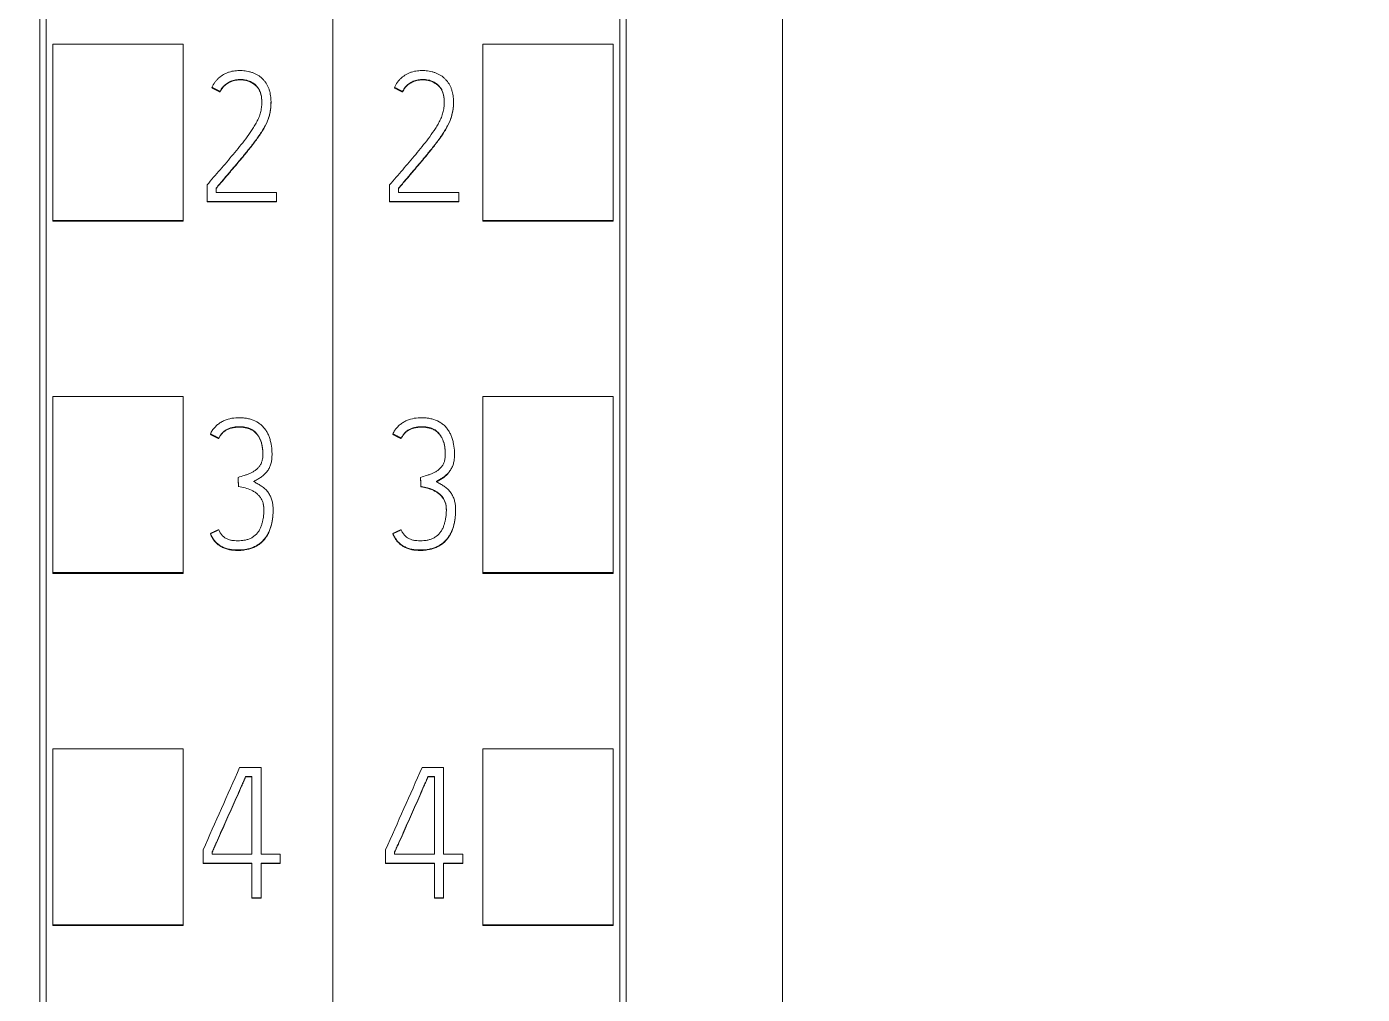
# Model space of a CAD drawing. Header units: millimetres. Extents: x 1359 to 3577, y 1333 to 3557.
# Drawn here: x 2831.47 to 2851.97, y 3234.78 to 3249.62 of the extents above; entities that cross this region are included whole.
import ezdxf

# ---------------------------------------------------------------- set-up
doc = ezdxf.new("R2010")
doc.units = ezdxf.units.MM
doc.set_wipeout_variables(frame=1)
doc.layers.add('000-PI-Oprema', color=30, linetype='Continuous', lineweight=5)
doc.layers.add('002-PI-Kabelska kanalica', color=150, linetype='Continuous')

# ---------------------------------------------------------------- blocks, each defined once
blk = doc.blocks.new('S7-1500 DQ HF - 6ES7522-1BL01-0AB0')
blk.add_wipeout([(0, 147), (34.8, 147), (34.8, 0), (0, 0)])
at = {"layer": '000-PI-Oprema', "color": 0, "linetype": 'ByBlock', "lineweight": 0}
for p, q in [((0, 134.681), (0, 21.262)), ((34.8, 134.681), (34.8, 21.262)), ((4.4, 132.4), (4.4, 23.585)), ((30.4, 23.585), (30.4, 132.4)), ((2.3, 63.564), (2.3, 66.266)), ((4.3, 66.266), (2.3, 66.266)), ((4.3, 63.564), (4.3, 66.266)), ((30.5, 63.564), (30.5, 66.266)), ((30.5, 66.266), (32.5, 66.266)), ((32.5, 63.564), (32.5, 66.266)), ((0.942, 65.604), (0.942, 65.598)), ((32.942, 65.604), (32.942, 65.598)), ((1.067, 65.54), (1.067, 65.534)), ((33.067, 65.54), (33.067, 65.534)), ((1.849, 65.372), (1.849, 65.378)), ((33.849, 65.372), (33.849, 65.378)), ((0.867, 64.108), (0.867, 63.853)), ((1.006, 63.992), (1.006, 64.058)), ((1.933, 63.992), (1.006, 63.992)), ((1.933, 63.853), (1.933, 63.992)), ((32.867, 64.108), (32.867, 63.853)), ((33.006, 63.992), (33.006, 64.058)), ((33.933, 63.992), (33.006, 63.992)), ((33.933, 63.853), (33.933, 63.992)), ((0.867, 63.853), (1.933, 63.853)), ((0.867, 63.853), (0.867, 63.847)), ((1.933, 63.847), (0.867, 63.847)), ((1.933, 63.853), (1.933, 63.847)), ((32.867, 63.853), (32.867, 63.847)), ((32.867, 63.853), (33.933, 63.853)), ((33.933, 63.847), (32.867, 63.847)), ((33.933, 63.853), (33.933, 63.847)), ((2.3, 63.55), (2.3, 63.564)), ((4.3, 63.564), (2.3, 63.564)), ((4.3, 63.55), (2.3, 63.55)), ((4.3, 63.55), (4.3, 63.564)), ((30.5, 63.564), (32.5, 63.564)), ((30.5, 63.55), (30.5, 63.564)), ((30.5, 63.55), (32.5, 63.55)), ((32.5, 63.55), (32.5, 63.564)), ((2.3, 58.163), (2.3, 60.864)), ((4.3, 60.864), (2.3, 60.864)), ((4.3, 58.163), (4.3, 60.864)), ((30.5, 58.163), (30.5, 60.864)), ((30.5, 60.864), (32.5, 60.864)), ((32.5, 58.163), (32.5, 60.864)), ((0.919, 60.288), (0.919, 60.282)), ((32.919, 60.288), (32.919, 60.282)), ((1.046, 60.225), (1.046, 60.219)), ((33.046, 60.225), (33.046, 60.219)), ((1.865, 59.97), (1.865, 59.976)), ((33.865, 59.97), (33.865, 59.976)), ((1.343, 59.623), (1.343, 59.617)), ((1.351, 59.485), (1.351, 59.479)), ((33.343, 59.623), (33.343, 59.617)), ((33.351, 59.485), (33.351, 59.479)), ((1.881, 59.117), (1.881, 59.123)), ((33.881, 59.117), (33.881, 59.123)), ((0.919, 58.761), (0.919, 58.755)), ((32.919, 58.761), (32.919, 58.755)), ((2.3, 58.15), (2.3, 58.163)), ((4.3, 58.163), (2.3, 58.163)), ((4.3, 58.15), (2.3, 58.15)), ((4.3, 58.15), (4.3, 58.163)), ((30.5, 58.15), (30.5, 58.163)), ((30.5, 58.163), (32.5, 58.163)), ((30.5, 58.15), (32.5, 58.15)), ((32.5, 58.15), (32.5, 58.163)), ((2.3, 52.761), (2.3, 55.462)), ((4.3, 55.462), (2.3, 55.462)), ((4.3, 52.761), (4.3, 55.462)), ((30.5, 52.761), (30.5, 55.462)), ((30.5, 55.462), (32.5, 55.462)), ((32.5, 52.761), (32.5, 55.462)), ((1.368, 55.175), (1.698, 55.175)), ((1.698, 55.175), (1.698, 53.844)), ((33.368, 55.175), (33.698, 55.175)), ((33.698, 55.175), (33.698, 53.844)), ((1.46, 55.036), (1.46, 55.03)), ((1.557, 55.036), (1.46, 55.036)), ((1.46, 55.03), (1.557, 55.03)), ((1.557, 53.844), (1.557, 55.036)), ((33.46, 55.036), (33.46, 55.03)), ((33.557, 55.036), (33.46, 55.036)), ((33.46, 55.03), (33.557, 55.03)), ((33.557, 53.844), (33.557, 55.036)), ((0.808, 53.705), (0.808, 53.911)), ((32.808, 53.705), (32.808, 53.911)), ((0.808, 53.705), (0.808, 53.699)), ((1.557, 53.705), (0.808, 53.705)), ((0.808, 53.699), (1.557, 53.699)), ((0.946, 53.88), (0.946, 53.844)), ((0.946, 53.844), (1.557, 53.844)), ((1.557, 53.176), (1.557, 53.705)), ((1.698, 53.844), (1.992, 53.844)), ((1.698, 53.705), (1.698, 53.176)), ((1.992, 53.705), (1.698, 53.705)), ((1.698, 53.699), (1.992, 53.699)), ((1.992, 53.844), (1.992, 53.705)), ((1.992, 53.705), (1.992, 53.699)), ((32.808, 53.705), (32.808, 53.699)), ((33.557, 53.705), (32.808, 53.705)), ((32.808, 53.699), (33.557, 53.699)), ((32.946, 53.88), (32.946, 53.844)), ((32.946, 53.844), (33.557, 53.844)), ((33.557, 53.176), (33.557, 53.705)), ((33.698, 53.844), (33.992, 53.844)), ((33.698, 53.705), (33.698, 53.176)), ((33.992, 53.705), (33.698, 53.705)), ((33.698, 53.699), (33.992, 53.699)), ((33.992, 53.844), (33.992, 53.705)), ((33.992, 53.705), (33.992, 53.699)), ((1.557, 53.176), (1.557, 53.17)), ((1.698, 53.176), (1.557, 53.176)), ((1.557, 53.17), (1.698, 53.17)), ((1.698, 53.176), (1.698, 53.17)), ((33.698, 53.176), (33.557, 53.176)), ((33.557, 53.176), (33.557, 53.17)), ((33.557, 53.17), (33.698, 53.17)), ((33.698, 53.176), (33.698, 53.17)), ((2.3, 52.75), (2.3, 52.761)), ((4.3, 52.761), (2.3, 52.761)), ((4.3, 52.75), (2.3, 52.75)), ((4.3, 52.75), (4.3, 52.761)), ((30.5, 52.75), (30.5, 52.761)), ((30.5, 52.761), (32.5, 52.761)), ((30.5, 52.75), (32.5, 52.75)), ((32.5, 52.75), (32.5, 52.761))]:
    blk.add_line(p, q, dxfattribs=at)
at = {"layer": '000-PI-Oprema', "color": 18, "linetype": 'ByBlock', "lineweight": 0, "true_color": 0x000000}
blk.add_ellipse((11.065, 14.809), major_axis=(443.484, 1002.434), ratio=0.022999, start_param=1.540694, end_param=1.541956, dxfattribs=at)
at = {"layer": '000-PI-Oprema', "color": 0, "linetype": 'ByBlock', "lineweight": 0}
blk.add_ellipse((43.198, 14.283), major_axis=(446.41, 1009.074), ratio=0.023151, start_param=1.540505, end_param=1.541759, dxfattribs=at)
for points, knots in [([(4.5, 132.586), (4.5, 129.542), (4.5, 119.972), (4.5, 105.802), (4.5, 91.235), (4.5, 77.025), (4.5, 62.731), (4.5, 47.245), (4.5, 34.605), (4.5, 26.64), (4.5, 23.299)], [0, 0, 0, 0, 0.083934, 0.263736, 0.389889, 0.484142, 0.653794, 0.78188, 0.908517, 1, 1, 1, 1]), ([(30.3, 23.299), (30.3, 26.64), (30.3, 34.605), (30.3, 47.245), (30.3, 62.731), (30.3, 77.025), (30.3, 91.235), (30.3, 105.802), (30.3, 119.972), (30.3, 129.542), (30.3, 132.586)], [0, 0, 0, 0, 0.091483, 0.21812, 0.346206, 0.515858, 0.610111, 0.736264, 0.916066, 1, 1, 1, 1]), ([(6.9, 129.52), (6.9, 127.497), (6.9, 118.948), (6.9, 105.802), (6.9, 91.235), (6.9, 77.025), (6.9, 62.731), (6.9, 47.245), (6.9, 34.486), (6.9, 25.605), (6.9, 21.348), (6.9, 20.55)], [0, 0, 0, 0, 0.055935, 0.236292, 0.362833, 0.457376, 0.627551, 0.756032, 0.883059, 0.978086, 1, 1, 1, 1]), ([(1.006, 64.058), (1.045, 64.104), (1.084, 64.15), (1.162, 64.242), (1.201, 64.288), (1.279, 64.38), (1.318, 64.425), (1.396, 64.518), (1.434, 64.564), (1.51, 64.658), (1.548, 64.705), (1.603, 64.777), (1.621, 64.801), (1.656, 64.85), (1.673, 64.875), (1.706, 64.925), (1.722, 64.951), (1.753, 65.003), (1.767, 65.029), (1.786, 65.07), (1.792, 65.084), (1.803, 65.112), (1.808, 65.126), (1.822, 65.17), (1.829, 65.199), (1.841, 65.258), (1.845, 65.288), (1.848, 65.333), (1.849, 65.348), (1.85, 65.378), (1.849, 65.393), (1.847, 65.439), (1.844, 65.469), (1.836, 65.513), (1.833, 65.528), (1.825, 65.557), (1.821, 65.572), (1.81, 65.6), (1.804, 65.614), (1.791, 65.641), (1.784, 65.654), (1.771, 65.673), (1.767, 65.679), (1.758, 65.692), (1.753, 65.698), (1.739, 65.715), (1.729, 65.726), (1.707, 65.748), (1.696, 65.758), (1.678, 65.772), (1.672, 65.776), (1.659, 65.785), (1.653, 65.789), (1.62, 65.808), (1.592, 65.82), (1.549, 65.835), (1.535, 65.84), (1.505, 65.848), (1.49, 65.851), (1.46, 65.856), (1.445, 65.858), (1.415, 65.86), (1.4, 65.861), (1.37, 65.862), (1.355, 65.862), (1.325, 65.861), (1.31, 65.859), (1.264, 65.854), (1.235, 65.848), (1.192, 65.834), (1.177, 65.829), (1.157, 65.82), (1.15, 65.817), (1.136, 65.81), (1.129, 65.806), (1.097, 65.787), (1.072, 65.769), (1.038, 65.739), (1.027, 65.728), (1.007, 65.706), (0.997, 65.694), (0.97, 65.658), (0.955, 65.632), (0.942, 65.604)], [0, 0, 0, 0, 0.0625, 0.0625, 0.125, 0.125, 0.1875, 0.1875, 0.25, 0.25, 0.3125, 0.3125, 0.34375, 0.34375, 0.375, 0.375, 0.40625, 0.40625, 0.4375, 0.4375, 0.453125, 0.453125, 0.46875, 0.46875, 0.5, 0.5, 0.53125, 0.53125, 0.546875, 0.546875, 0.5625, 0.5625, 0.59375, 0.59375, 0.609375, 0.609375, 0.625, 0.625, 0.640625, 0.640625, 0.65625, 0.65625, 0.664062, 0.664062, 0.671875, 0.671875, 0.6875, 0.6875, 0.703125, 0.703125, 0.710937, 0.710937, 0.71875, 0.71875, 0.75, 0.75, 0.765625, 0.765625, 0.78125, 0.78125, 0.796875, 0.796875, 0.8125, 0.8125, 0.828125, 0.828125, 0.84375, 0.84375, 0.875, 0.875, 0.890625, 0.890625, 0.898438, 0.898438, 0.90625, 0.90625, 0.9375, 0.9375, 0.953125, 0.953125, 0.96875, 0.96875, 1, 1, 1, 1]), ([(33.006, 64.058), (33.045, 64.104), (33.084, 64.15), (33.162, 64.242), (33.201, 64.288), (33.279, 64.38), (33.318, 64.425), (33.396, 64.518), (33.434, 64.564), (33.51, 64.658), (33.548, 64.705), (33.603, 64.777), (33.621, 64.801), (33.656, 64.85), (33.673, 64.875), (33.706, 64.925), (33.722, 64.951), (33.753, 65.003), (33.767, 65.029), (33.786, 65.07), (33.792, 65.084), (33.803, 65.112), (33.808, 65.126), (33.822, 65.17), (33.829, 65.199), (33.841, 65.258), (33.845, 65.288), (33.848, 65.333), (33.849, 65.348), (33.85, 65.378), (33.849, 65.393), (33.847, 65.439), (33.844, 65.469), (33.836, 65.513), (33.833, 65.528), (33.825, 65.557), (33.821, 65.572), (33.81, 65.6), (33.804, 65.614), (33.791, 65.641), (33.784, 65.654), (33.771, 65.673), (33.767, 65.679), (33.758, 65.692), (33.753, 65.698), (33.739, 65.715), (33.729, 65.726), (33.707, 65.748), (33.696, 65.758), (33.678, 65.772), (33.672, 65.776), (33.659, 65.785), (33.653, 65.789), (33.62, 65.808), (33.592, 65.82), (33.549, 65.835), (33.535, 65.84), (33.505, 65.848), (33.49, 65.851), (33.46, 65.856), (33.445, 65.858), (33.415, 65.86), (33.4, 65.861), (33.37, 65.862), (33.355, 65.862), (33.325, 65.861), (33.31, 65.859), (33.264, 65.854), (33.235, 65.848), (33.192, 65.834), (33.177, 65.829), (33.157, 65.82), (33.15, 65.817), (33.136, 65.81), (33.129, 65.806), (33.097, 65.787), (33.072, 65.769), (33.038, 65.739), (33.027, 65.728), (33.007, 65.706), (32.997, 65.694), (32.97, 65.658), (32.955, 65.632), (32.942, 65.604)], [0, 0, 0, 0, 0.0625, 0.0625, 0.125, 0.125, 0.1875, 0.1875, 0.25, 0.25, 0.3125, 0.3125, 0.34375, 0.34375, 0.375, 0.375, 0.40625, 0.40625, 0.4375, 0.4375, 0.453125, 0.453125, 0.46875, 0.46875, 0.5, 0.5, 0.53125, 0.53125, 0.546875, 0.546875, 0.5625, 0.5625, 0.59375, 0.59375, 0.609375, 0.609375, 0.625, 0.625, 0.640625, 0.640625, 0.65625, 0.65625, 0.664062, 0.664062, 0.671875, 0.671875, 0.6875, 0.6875, 0.703125, 0.703125, 0.710937, 0.710937, 0.71875, 0.71875, 0.75, 0.75, 0.765625, 0.765625, 0.78125, 0.78125, 0.796875, 0.796875, 0.8125, 0.8125, 0.828125, 0.828125, 0.84375, 0.84375, 0.875, 0.875, 0.890625, 0.890625, 0.898437, 0.898437, 0.90625, 0.90625, 0.9375, 0.9375, 0.953125, 0.953125, 0.96875, 0.96875, 1, 1, 1, 1]), ([(1.067, 65.54), (1.079, 65.564), (1.092, 65.586), (1.116, 65.616), (1.125, 65.626), (1.144, 65.644), (1.154, 65.652), (1.185, 65.675), (1.208, 65.687), (1.256, 65.707), (1.281, 65.714), (1.319, 65.722), (1.332, 65.723), (1.358, 65.726), (1.371, 65.726), (1.41, 65.726), (1.435, 65.723), (1.473, 65.714), (1.486, 65.711), (1.511, 65.702), (1.523, 65.698), (1.558, 65.681), (1.58, 65.668), (1.61, 65.643), (1.62, 65.634), (1.638, 65.615), (1.646, 65.605), (1.657, 65.589), (1.66, 65.584), (1.667, 65.573), (1.676, 65.555), (1.683, 65.537), (1.691, 65.512), (1.695, 65.5), (1.7, 65.474), (1.702, 65.462), (1.705, 65.436), (1.706, 65.423), (1.708, 65.397), (1.708, 65.384), (1.708, 65.358), (1.708, 65.345), (1.706, 65.319), (1.704, 65.307), (1.699, 65.268), (1.694, 65.243), (1.684, 65.205), (1.681, 65.193), (1.673, 65.168), (1.668, 65.156), (1.653, 65.12), (1.642, 65.097), (1.619, 65.051), (1.606, 65.029), (1.579, 64.986), (1.565, 64.964), (1.523, 64.9), (1.493, 64.858), (1.4, 64.735), (1.335, 64.655), (1.236, 64.537), (1.203, 64.498), (1.136, 64.419), (1.103, 64.38), (1.036, 64.302), (1.002, 64.264), (0.935, 64.186), (0.901, 64.147), (0.867, 64.108)], [0, 0, 0, 0, 0.03125, 0.03125, 0.046875, 0.046875, 0.0625, 0.0625, 0.09375, 0.09375, 0.125, 0.125, 0.140625, 0.140625, 0.15625, 0.15625, 0.1875, 0.1875, 0.203125, 0.203125, 0.21875, 0.21875, 0.25, 0.25, 0.265625, 0.265625, 0.28125, 0.28125, 0.289062, 0.289062, 0.296875, 0.3125, 0.3125, 0.328125, 0.328125, 0.34375, 0.34375, 0.359375, 0.359375, 0.375, 0.375, 0.390625, 0.390625, 0.40625, 0.40625, 0.4375, 0.4375, 0.453125, 0.453125, 0.46875, 0.46875, 0.5, 0.5, 0.53125, 0.53125, 0.5625, 0.5625, 0.625, 0.625, 0.75, 0.75, 0.8125, 0.8125, 0.875, 0.875, 0.9375, 0.9375, 1, 1, 1, 1]), ([(1.708, 65.369), (1.708, 65.38), (1.708, 65.39), (1.707, 65.413), (1.706, 65.426), (1.703, 65.452), (1.701, 65.465), (1.696, 65.49), (1.692, 65.503), (1.684, 65.528), (1.68, 65.54), (1.672, 65.558), (1.669, 65.563), (1.662, 65.575), (1.659, 65.58), (1.64, 65.608), (1.623, 65.626), (1.597, 65.647), (1.592, 65.651), (1.582, 65.659), (1.565, 65.67), (1.537, 65.685), (1.513, 65.695), (1.488, 65.704), (1.476, 65.708), (1.438, 65.716), (1.412, 65.719), (1.359, 65.72), (1.321, 65.717), (1.283, 65.708), (1.257, 65.701), (1.245, 65.696), (1.221, 65.687), (1.209, 65.681), (1.186, 65.669), (1.175, 65.662), (1.143, 65.639), (1.125, 65.621), (1.101, 65.59), (1.093, 65.58), (1.079, 65.557), (1.073, 65.546), (1.067, 65.534)], [0, 0, 0, 0, 0.034384, 0.034384, 0.076368, 0.076368, 0.118351, 0.118351, 0.160334, 0.160334, 0.202317, 0.202317, 0.223309, 0.223309, 0.244301, 0.244301, 0.328267, 0.328267, 0.349259, 0.349259, 0.370251, 0.412234, 0.454217, 0.454217, 0.496201, 0.496201, 0.580167, 0.580167, 0.664134, 0.706117, 0.706117, 0.7481, 0.7481, 0.790084, 0.790084, 0.832067, 0.832067, 0.916033, 0.916033, 0.958017, 0.958017, 1, 1, 1, 1]), ([(33.067, 65.54), (33.079, 65.564), (33.092, 65.586), (33.116, 65.616), (33.125, 65.626), (33.144, 65.644), (33.154, 65.652), (33.185, 65.675), (33.208, 65.687), (33.256, 65.707), (33.281, 65.714), (33.319, 65.722), (33.332, 65.723), (33.358, 65.726), (33.371, 65.726), (33.41, 65.726), (33.435, 65.723), (33.473, 65.714), (33.486, 65.711), (33.511, 65.702), (33.523, 65.698), (33.558, 65.681), (33.58, 65.668), (33.61, 65.643), (33.62, 65.634), (33.638, 65.615), (33.646, 65.605), (33.657, 65.589), (33.66, 65.584), (33.667, 65.573), (33.676, 65.555), (33.683, 65.537), (33.691, 65.512), (33.695, 65.5), (33.7, 65.474), (33.702, 65.462), (33.705, 65.436), (33.706, 65.423), (33.708, 65.397), (33.708, 65.384), (33.708, 65.358), (33.708, 65.345), (33.706, 65.319), (33.704, 65.307), (33.699, 65.268), (33.694, 65.243), (33.684, 65.205), (33.681, 65.193), (33.673, 65.168), (33.668, 65.156), (33.653, 65.12), (33.642, 65.097), (33.619, 65.051), (33.606, 65.029), (33.579, 64.986), (33.565, 64.964), (33.523, 64.9), (33.493, 64.858), (33.4, 64.735), (33.335, 64.655), (33.236, 64.537), (33.203, 64.498), (33.136, 64.419), (33.103, 64.38), (33.036, 64.302), (33.002, 64.264), (32.935, 64.186), (32.901, 64.147), (32.867, 64.108)], [0, 0, 0, 0, 0.03125, 0.03125, 0.046875, 0.046875, 0.0625, 0.0625, 0.09375, 0.09375, 0.125, 0.125, 0.140625, 0.140625, 0.15625, 0.15625, 0.1875, 0.1875, 0.203125, 0.203125, 0.21875, 0.21875, 0.25, 0.25, 0.265625, 0.265625, 0.28125, 0.28125, 0.289063, 0.289063, 0.296875, 0.3125, 0.3125, 0.328125, 0.328125, 0.34375, 0.34375, 0.359375, 0.359375, 0.375, 0.375, 0.390625, 0.390625, 0.40625, 0.40625, 0.4375, 0.4375, 0.453125, 0.453125, 0.46875, 0.46875, 0.5, 0.5, 0.53125, 0.53125, 0.5625, 0.5625, 0.625, 0.625, 0.75, 0.75, 0.8125, 0.8125, 0.875, 0.875, 0.9375, 0.9375, 1, 1, 1, 1]), ([(33.708, 65.369), (33.708, 65.38), (33.708, 65.39), (33.707, 65.413), (33.706, 65.426), (33.703, 65.452), (33.701, 65.465), (33.696, 65.49), (33.692, 65.503), (33.684, 65.528), (33.68, 65.54), (33.672, 65.558), (33.669, 65.563), (33.662, 65.575), (33.659, 65.58), (33.64, 65.608), (33.623, 65.626), (33.597, 65.647), (33.592, 65.651), (33.582, 65.659), (33.565, 65.67), (33.537, 65.685), (33.513, 65.695), (33.488, 65.704), (33.476, 65.708), (33.438, 65.716), (33.412, 65.719), (33.359, 65.72), (33.321, 65.717), (33.283, 65.708), (33.257, 65.701), (33.245, 65.696), (33.221, 65.687), (33.209, 65.681), (33.186, 65.669), (33.175, 65.662), (33.143, 65.639), (33.125, 65.621), (33.101, 65.59), (33.093, 65.58), (33.079, 65.557), (33.073, 65.546), (33.067, 65.534)], [0, 0, 0, 0, 0.034384, 0.034384, 0.076368, 0.076368, 0.118351, 0.118351, 0.160334, 0.160334, 0.202317, 0.202317, 0.223309, 0.223309, 0.244301, 0.244301, 0.328267, 0.328267, 0.349259, 0.349259, 0.370251, 0.412234, 0.454217, 0.454217, 0.496201, 0.496201, 0.580167, 0.580167, 0.664134, 0.706117, 0.706117, 0.7481, 0.7481, 0.790084, 0.790084, 0.832067, 0.832067, 0.916033, 0.916033, 0.958017, 0.958017, 1, 1, 1, 1]), ([(1.849, 65.372), (1.849, 65.366), (1.849, 65.361), (1.849, 65.34), (1.848, 65.325), (1.845, 65.28), (1.84, 65.25), (1.829, 65.191), (1.822, 65.162), (1.807, 65.118), (1.802, 65.104), (1.791, 65.076), (1.785, 65.062), (1.766, 65.021), (1.752, 64.994), (1.721, 64.943), (1.705, 64.917), (1.672, 64.867), (1.655, 64.843), (1.62, 64.794), (1.602, 64.77), (1.548, 64.698), (1.51, 64.651), (1.434, 64.557), (1.396, 64.511), (1.318, 64.419), (1.279, 64.373), (1.201, 64.281), (1.162, 64.236), (1.084, 64.144), (1.045, 64.098), (1.006, 64.052)], [0, 0, 0, 0, 0.010377, 0.010377, 0.038652, 0.038652, 0.095202, 0.095202, 0.151752, 0.151752, 0.180027, 0.180027, 0.208302, 0.208302, 0.264851, 0.264851, 0.321401, 0.321401, 0.377951, 0.377951, 0.434501, 0.434501, 0.547601, 0.547601, 0.660701, 0.660701, 0.7738, 0.7738, 0.8869, 0.8869, 1, 1, 1, 1]), ([(33.849, 65.372), (33.849, 65.366), (33.849, 65.361), (33.849, 65.34), (33.848, 65.325), (33.845, 65.28), (33.84, 65.25), (33.829, 65.191), (33.822, 65.162), (33.807, 65.118), (33.802, 65.104), (33.791, 65.076), (33.785, 65.062), (33.766, 65.021), (33.752, 64.994), (33.721, 64.943), (33.705, 64.917), (33.672, 64.867), (33.655, 64.843), (33.62, 64.794), (33.602, 64.77), (33.548, 64.698), (33.51, 64.651), (33.434, 64.557), (33.396, 64.511), (33.318, 64.419), (33.279, 64.373), (33.201, 64.281), (33.162, 64.236), (33.084, 64.144), (33.045, 64.098), (33.006, 64.052)], [0, 0, 0, 0, 0.010377, 0.010377, 0.038652, 0.038652, 0.095202, 0.095202, 0.151752, 0.151752, 0.180027, 0.180027, 0.208302, 0.208302, 0.264851, 0.264851, 0.321401, 0.321401, 0.377951, 0.377951, 0.434501, 0.434501, 0.547601, 0.547601, 0.660701, 0.660701, 0.7738, 0.7738, 0.8869, 0.8869, 1, 1, 1, 1]), ([(1.582, 59.56), (1.6, 59.569), (1.617, 59.578), (1.652, 59.598), (1.669, 59.608), (1.694, 59.625), (1.702, 59.63), (1.718, 59.642), (1.726, 59.649), (1.741, 59.662), (1.748, 59.669), (1.762, 59.683), (1.769, 59.691), (1.789, 59.714), (1.801, 59.73), (1.816, 59.756), (1.821, 59.765), (1.83, 59.783), (1.834, 59.793), (1.845, 59.821), (1.851, 59.84), (1.859, 59.88), (1.861, 59.9), (1.864, 59.94), (1.865, 59.96), (1.865, 60.001), (1.864, 60.021), (1.86, 60.081), (1.854, 60.121), (1.841, 60.18), (1.836, 60.2), (1.824, 60.238), (1.81, 60.276), (1.791, 60.311), (1.77, 60.346), (1.758, 60.363), (1.732, 60.394), (1.712, 60.416), (1.689, 60.435), (1.673, 60.448), (1.665, 60.454), (1.622, 60.482), (1.586, 60.499), (1.537, 60.515), (1.528, 60.517), (1.508, 60.522), (1.478, 60.529), (1.429, 60.536), (1.388, 60.538), (1.348, 60.538), (1.328, 60.537), (1.267, 60.533), (1.228, 60.527), (1.18, 60.513), (1.17, 60.51), (1.151, 60.503), (1.141, 60.499), (1.113, 60.487), (1.078, 60.468), (1.045, 60.445), (1.021, 60.425), (1.013, 60.418), (0.999, 60.404), (0.992, 60.397), (0.971, 60.375), (0.959, 60.359), (0.942, 60.334), (0.937, 60.325), (0.927, 60.307), (0.923, 60.298), (0.919, 60.288)], [0, 0, 0, 0, 0.03125, 0.03125, 0.0625, 0.0625, 0.078125, 0.078125, 0.09375, 0.09375, 0.109375, 0.109375, 0.125, 0.125, 0.15625, 0.15625, 0.171875, 0.171875, 0.1875, 0.1875, 0.21875, 0.21875, 0.25, 0.25, 0.28125, 0.28125, 0.3125, 0.3125, 0.375, 0.375, 0.40625, 0.40625, 0.4375, 0.46875, 0.46875, 0.5, 0.5, 0.53125, 0.546875, 0.546875, 0.5625, 0.5625, 0.625, 0.625, 0.640625, 0.640625, 0.65625, 0.6875, 0.71875, 0.71875, 0.75, 0.75, 0.8125, 0.8125, 0.828125, 0.828125, 0.84375, 0.84375, 0.875, 0.90625, 0.90625, 0.921875, 0.921875, 0.9375, 0.9375, 0.96875, 0.96875, 0.984375, 0.984375, 1, 1, 1, 1]), ([(33.582, 59.56), (33.6, 59.569), (33.617, 59.578), (33.652, 59.598), (33.669, 59.608), (33.694, 59.625), (33.702, 59.63), (33.718, 59.642), (33.726, 59.649), (33.741, 59.662), (33.748, 59.669), (33.762, 59.683), (33.769, 59.691), (33.789, 59.714), (33.801, 59.73), (33.816, 59.756), (33.821, 59.765), (33.83, 59.783), (33.834, 59.793), (33.845, 59.821), (33.851, 59.84), (33.859, 59.88), (33.861, 59.9), (33.864, 59.94), (33.865, 59.96), (33.865, 60.001), (33.864, 60.021), (33.86, 60.081), (33.854, 60.121), (33.841, 60.18), (33.836, 60.2), (33.824, 60.238), (33.81, 60.276), (33.791, 60.311), (33.77, 60.346), (33.758, 60.363), (33.732, 60.394), (33.712, 60.416), (33.689, 60.435), (33.673, 60.448), (33.665, 60.454), (33.622, 60.482), (33.586, 60.499), (33.537, 60.515), (33.528, 60.517), (33.508, 60.522), (33.478, 60.529), (33.429, 60.536), (33.388, 60.538), (33.348, 60.538), (33.328, 60.537), (33.267, 60.533), (33.228, 60.527), (33.18, 60.513), (33.17, 60.51), (33.151, 60.503), (33.141, 60.499), (33.113, 60.487), (33.078, 60.468), (33.045, 60.445), (33.021, 60.425), (33.013, 60.418), (32.999, 60.404), (32.992, 60.397), (32.971, 60.375), (32.959, 60.359), (32.942, 60.334), (32.937, 60.325), (32.927, 60.307), (32.923, 60.298), (32.919, 60.288)], [0, 0, 0, 0, 0.03125, 0.03125, 0.0625, 0.0625, 0.078125, 0.078125, 0.09375, 0.09375, 0.109375, 0.109375, 0.125, 0.125, 0.15625, 0.15625, 0.171875, 0.171875, 0.1875, 0.1875, 0.21875, 0.21875, 0.25, 0.25, 0.28125, 0.28125, 0.3125, 0.3125, 0.375, 0.375, 0.40625, 0.40625, 0.4375, 0.46875, 0.46875, 0.5, 0.5, 0.53125, 0.546875, 0.546875, 0.5625, 0.5625, 0.625, 0.625, 0.640625, 0.640625, 0.65625, 0.6875, 0.71875, 0.71875, 0.75, 0.75, 0.8125, 0.8125, 0.828125, 0.828125, 0.84375, 0.84375, 0.875, 0.90625, 0.90625, 0.921875, 0.921875, 0.9375, 0.9375, 0.96875, 0.96875, 0.984375, 0.984375, 1, 1, 1, 1]), ([(1.046, 60.225), (1.054, 60.24), (1.062, 60.254), (1.08, 60.281), (1.091, 60.294), (1.108, 60.312), (1.114, 60.317), (1.127, 60.328), (1.133, 60.333), (1.146, 60.343), (1.153, 60.348), (1.167, 60.356), (1.175, 60.36), (1.197, 60.371), (1.213, 60.377), (1.245, 60.386), (1.261, 60.39), (1.293, 60.395), (1.31, 60.397), (1.343, 60.399), (1.359, 60.4), (1.409, 60.399), (1.442, 60.395), (1.482, 60.385), (1.49, 60.383), (1.506, 60.378), (1.514, 60.375), (1.537, 60.366), (1.552, 60.359), (1.573, 60.345), (1.58, 60.34), (1.593, 60.33), (1.599, 60.325), (1.617, 60.308), (1.628, 60.296), (1.644, 60.276), (1.649, 60.269), (1.658, 60.255), (1.671, 60.234), (1.682, 60.212), (1.694, 60.181), (1.7, 60.166), (1.709, 60.134), (1.712, 60.118), (1.72, 60.069), (1.723, 60.036), (1.724, 59.986), (1.723, 59.97), (1.722, 59.937), (1.721, 59.92), (1.717, 59.896), (1.715, 59.887), (1.711, 59.871), (1.708, 59.863), (1.7, 59.84), (1.692, 59.826), (1.679, 59.804), (1.674, 59.798), (1.664, 59.784), (1.659, 59.778), (1.648, 59.766), (1.642, 59.76), (1.63, 59.748), (1.624, 59.743), (1.604, 59.727), (1.59, 59.718), (1.562, 59.701), (1.548, 59.693), (1.517, 59.679), (1.502, 59.673), (1.47, 59.662), (1.455, 59.657), (1.407, 59.642), (1.375, 59.633), (1.343, 59.623)], [0, 0, 0, 0, 0.03125, 0.03125, 0.0625, 0.0625, 0.078125, 0.078125, 0.09375, 0.09375, 0.109375, 0.109375, 0.125, 0.125, 0.15625, 0.15625, 0.1875, 0.1875, 0.21875, 0.21875, 0.25, 0.25, 0.3125, 0.3125, 0.328125, 0.328125, 0.34375, 0.34375, 0.375, 0.375, 0.390625, 0.390625, 0.40625, 0.40625, 0.4375, 0.4375, 0.453125, 0.453125, 0.46875, 0.5, 0.5, 0.53125, 0.53125, 0.5625, 0.5625, 0.625, 0.625, 0.65625, 0.65625, 0.6875, 0.6875, 0.703125, 0.703125, 0.71875, 0.71875, 0.75, 0.75, 0.765625, 0.765625, 0.78125, 0.78125, 0.796875, 0.796875, 0.8125, 0.8125, 0.84375, 0.84375, 0.875, 0.875, 0.90625, 0.90625, 0.9375, 0.9375, 1, 1, 1, 1]), ([(1.723, 59.981), (1.723, 59.985), (1.723, 59.989), (1.723, 60.026), (1.721, 60.059), (1.713, 60.108), (1.709, 60.124), (1.703, 60.148), (1.7, 60.156), (1.695, 60.172), (1.692, 60.18), (1.683, 60.203), (1.676, 60.218), (1.66, 60.247), (1.65, 60.261), (1.63, 60.287), (1.619, 60.3), (1.601, 60.317), (1.595, 60.322), (1.582, 60.332), (1.575, 60.337), (1.554, 60.351), (1.54, 60.359), (1.509, 60.371), (1.493, 60.376), (1.461, 60.384), (1.444, 60.387), (1.411, 60.391), (1.395, 60.393), (1.362, 60.393), (1.345, 60.393), (1.312, 60.391), (1.295, 60.389), (1.263, 60.384), (1.246, 60.381), (1.222, 60.373), (1.215, 60.371), (1.199, 60.365), (1.191, 60.362), (1.176, 60.355), (1.169, 60.351), (1.155, 60.342), (1.148, 60.338), (1.127, 60.323), (1.115, 60.312), (1.091, 60.288), (1.081, 60.275), (1.062, 60.248), (1.054, 60.233), (1.046, 60.219)], [0, 0, 0, 0, 0.012687, 0.012687, 0.111418, 0.111418, 0.160784, 0.160784, 0.185467, 0.185467, 0.21015, 0.21015, 0.259515, 0.259515, 0.308881, 0.308881, 0.358247, 0.358247, 0.382929, 0.382929, 0.407612, 0.407612, 0.456978, 0.456978, 0.506343, 0.506343, 0.555709, 0.555709, 0.605075, 0.605075, 0.65444, 0.65444, 0.703806, 0.703806, 0.753172, 0.753172, 0.777855, 0.777855, 0.802537, 0.802537, 0.82722, 0.82722, 0.851903, 0.851903, 0.901269, 0.901269, 0.950634, 0.950634, 1, 1, 1, 1]), ([(33.046, 60.225), (33.054, 60.24), (33.062, 60.254), (33.08, 60.281), (33.091, 60.294), (33.108, 60.312), (33.114, 60.317), (33.127, 60.328), (33.133, 60.333), (33.146, 60.343), (33.153, 60.348), (33.167, 60.356), (33.175, 60.36), (33.197, 60.371), (33.213, 60.377), (33.245, 60.386), (33.261, 60.39), (33.293, 60.395), (33.31, 60.397), (33.343, 60.399), (33.359, 60.4), (33.409, 60.399), (33.442, 60.395), (33.482, 60.385), (33.49, 60.383), (33.506, 60.378), (33.514, 60.375), (33.537, 60.366), (33.552, 60.359), (33.573, 60.345), (33.58, 60.34), (33.593, 60.33), (33.599, 60.325), (33.617, 60.308), (33.628, 60.296), (33.644, 60.276), (33.649, 60.269), (33.658, 60.255), (33.671, 60.234), (33.682, 60.212), (33.694, 60.181), (33.7, 60.166), (33.709, 60.134), (33.712, 60.118), (33.72, 60.069), (33.723, 60.036), (33.724, 59.986), (33.723, 59.97), (33.722, 59.937), (33.721, 59.92), (33.717, 59.896), (33.715, 59.887), (33.711, 59.871), (33.708, 59.863), (33.7, 59.84), (33.692, 59.826), (33.679, 59.804), (33.674, 59.798), (33.664, 59.784), (33.659, 59.778), (33.648, 59.766), (33.642, 59.76), (33.63, 59.748), (33.624, 59.743), (33.604, 59.727), (33.59, 59.718), (33.562, 59.701), (33.548, 59.693), (33.517, 59.679), (33.502, 59.673), (33.47, 59.662), (33.455, 59.657), (33.407, 59.642), (33.375, 59.633), (33.343, 59.623)], [0, 0, 0, 0, 0.03125, 0.03125, 0.0625, 0.0625, 0.078125, 0.078125, 0.09375, 0.09375, 0.109375, 0.109375, 0.125, 0.125, 0.15625, 0.15625, 0.1875, 0.1875, 0.21875, 0.21875, 0.25, 0.25, 0.3125, 0.3125, 0.328125, 0.328125, 0.34375, 0.34375, 0.375, 0.375, 0.390625, 0.390625, 0.40625, 0.40625, 0.4375, 0.4375, 0.453125, 0.453125, 0.46875, 0.5, 0.5, 0.53125, 0.53125, 0.5625, 0.5625, 0.625, 0.625, 0.65625, 0.65625, 0.6875, 0.6875, 0.703125, 0.703125, 0.71875, 0.71875, 0.75, 0.75, 0.765625, 0.765625, 0.78125, 0.78125, 0.796875, 0.796875, 0.8125, 0.8125, 0.84375, 0.84375, 0.875, 0.875, 0.90625, 0.90625, 0.9375, 0.9375, 1, 1, 1, 1]), ([(33.723, 59.981), (33.723, 59.985), (33.723, 59.989), (33.723, 60.026), (33.721, 60.059), (33.713, 60.108), (33.709, 60.124), (33.703, 60.148), (33.7, 60.156), (33.695, 60.172), (33.692, 60.18), (33.683, 60.203), (33.676, 60.218), (33.66, 60.247), (33.65, 60.261), (33.63, 60.287), (33.619, 60.3), (33.601, 60.317), (33.595, 60.322), (33.582, 60.332), (33.575, 60.337), (33.554, 60.351), (33.54, 60.359), (33.509, 60.371), (33.493, 60.376), (33.461, 60.384), (33.444, 60.387), (33.411, 60.391), (33.395, 60.393), (33.362, 60.393), (33.345, 60.393), (33.312, 60.391), (33.295, 60.389), (33.263, 60.384), (33.246, 60.381), (33.222, 60.373), (33.215, 60.371), (33.199, 60.365), (33.191, 60.362), (33.176, 60.355), (33.169, 60.351), (33.155, 60.342), (33.148, 60.338), (33.127, 60.323), (33.115, 60.312), (33.091, 60.288), (33.081, 60.275), (33.062, 60.248), (33.054, 60.233), (33.046, 60.219)], [0, 0, 0, 0, 0.012687, 0.012687, 0.111418, 0.111418, 0.160784, 0.160784, 0.185467, 0.185467, 0.21015, 0.21015, 0.259515, 0.259515, 0.308881, 0.308881, 0.358247, 0.358247, 0.382929, 0.382929, 0.407612, 0.407612, 0.456978, 0.456978, 0.506343, 0.506343, 0.555709, 0.555709, 0.605075, 0.605075, 0.65444, 0.65444, 0.703806, 0.703806, 0.753172, 0.753172, 0.777855, 0.777855, 0.802537, 0.802537, 0.82722, 0.82722, 0.851903, 0.851903, 0.901269, 0.901269, 0.950634, 0.950634, 1, 1, 1, 1]), ([(1.77, 59.686), (1.759, 59.674), (1.747, 59.662), (1.727, 59.644), (1.719, 59.637), (1.703, 59.625), (1.695, 59.619), (1.67, 59.602), (1.652, 59.592), (1.618, 59.572), (1.6, 59.562), (1.582, 59.553)], [0, 0, 0, 0, 0.21875, 0.21875, 0.348958, 0.348958, 0.479167, 0.479167, 0.739583, 0.739583, 1, 1, 1, 1]), ([(0.919, 58.761), (0.927, 58.742), (0.937, 58.723), (0.958, 58.687), (0.969, 58.669), (0.989, 58.644), (0.996, 58.636), (1.011, 58.621), (1.018, 58.614), (1.042, 58.594), (1.06, 58.581), (1.087, 58.565), (1.096, 58.56), (1.115, 58.551), (1.125, 58.547), (1.154, 58.535), (1.174, 58.529), (1.215, 58.519), (1.236, 58.515), (1.278, 58.511), (1.299, 58.51), (1.341, 58.509), (1.362, 58.509), (1.404, 58.511), (1.425, 58.513), (1.456, 58.518), (1.466, 58.52), (1.487, 58.524), (1.497, 58.526), (1.528, 58.534), (1.548, 58.541), (1.577, 58.552), (1.587, 58.556), (1.606, 58.565), (1.615, 58.57), (1.643, 58.585), (1.661, 58.597), (1.694, 58.622), (1.709, 58.636), (1.739, 58.666), (1.753, 58.683), (1.778, 58.717), (1.789, 58.734), (1.804, 58.762), (1.809, 58.771), (1.818, 58.79), (1.822, 58.8), (1.842, 58.849), (1.854, 58.889), (1.867, 58.95), (1.87, 58.971), (1.876, 59.013), (1.878, 59.034), (1.881, 59.076), (1.881, 59.097), (1.881, 59.138), (1.881, 59.159), (1.878, 59.201), (1.875, 59.222), (1.869, 59.252), (1.866, 59.263), (1.86, 59.283), (1.857, 59.293), (1.845, 59.323), (1.836, 59.342), (1.82, 59.37), (1.815, 59.379), (1.802, 59.396), (1.796, 59.405), (1.775, 59.429), (1.76, 59.444), (1.728, 59.471), (1.71, 59.484), (1.674, 59.507), (1.656, 59.518), (1.619, 59.539), (1.601, 59.55), (1.582, 59.56)], [0, 0, 0, 0, 0.03125, 0.03125, 0.0625, 0.0625, 0.078125, 0.078125, 0.09375, 0.09375, 0.125, 0.125, 0.140625, 0.140625, 0.15625, 0.15625, 0.1875, 0.1875, 0.21875, 0.21875, 0.25, 0.25, 0.28125, 0.28125, 0.3125, 0.3125, 0.328125, 0.328125, 0.34375, 0.34375, 0.375, 0.375, 0.390625, 0.390625, 0.40625, 0.40625, 0.4375, 0.4375, 0.46875, 0.46875, 0.5, 0.5, 0.53125, 0.53125, 0.546875, 0.546875, 0.5625, 0.5625, 0.625, 0.625, 0.65625, 0.65625, 0.6875, 0.6875, 0.71875, 0.71875, 0.75, 0.75, 0.78125, 0.78125, 0.796875, 0.796875, 0.8125, 0.8125, 0.84375, 0.84375, 0.859375, 0.859375, 0.875, 0.875, 0.90625, 0.90625, 0.9375, 0.9375, 0.96875, 0.96875, 1, 1, 1, 1]), ([(1.351, 59.485), (1.386, 59.479), (1.419, 59.471), (1.468, 59.457), (1.485, 59.452), (1.517, 59.44), (1.533, 59.434), (1.556, 59.422), (1.564, 59.418), (1.579, 59.41), (1.587, 59.405), (1.608, 59.391), (1.622, 59.381), (1.642, 59.364), (1.648, 59.358), (1.661, 59.346), (1.666, 59.339), (1.683, 59.319), (1.693, 59.305), (1.706, 59.283), (1.71, 59.275), (1.717, 59.259), (1.721, 59.251), (1.729, 59.227), (1.733, 59.21), (1.738, 59.176), (1.739, 59.159), (1.74, 59.124), (1.74, 59.107), (1.737, 59.055), (1.733, 59.021), (1.725, 58.97), (1.721, 58.953), (1.713, 58.92), (1.708, 58.903), (1.697, 58.87), (1.691, 58.854), (1.68, 58.831), (1.676, 58.823), (1.667, 58.808), (1.662, 58.801), (1.638, 58.764), (1.615, 58.74), (1.579, 58.714), (1.572, 58.709), (1.557, 58.7), (1.55, 58.696), (1.527, 58.684), (1.511, 58.678), (1.477, 58.667), (1.461, 58.663), (1.427, 58.656), (1.393, 58.652), (1.358, 58.651), (1.323, 58.65), (1.306, 58.651), (1.272, 58.654), (1.254, 58.656), (1.221, 58.663), (1.204, 58.668), (1.171, 58.68), (1.156, 58.688), (1.134, 58.703), (1.127, 58.708), (1.114, 58.72), (1.108, 58.726), (1.096, 58.738), (1.091, 58.745), (1.08, 58.759), (1.075, 58.766), (1.061, 58.788), (1.053, 58.804), (1.046, 58.82)], [0, 0, 0, 0, 0.0625, 0.0625, 0.09375, 0.09375, 0.125, 0.125, 0.140625, 0.140625, 0.15625, 0.15625, 0.1875, 0.1875, 0.203125, 0.203125, 0.21875, 0.21875, 0.25, 0.25, 0.265625, 0.265625, 0.28125, 0.28125, 0.3125, 0.3125, 0.34375, 0.34375, 0.375, 0.375, 0.4375, 0.4375, 0.46875, 0.46875, 0.5, 0.5, 0.53125, 0.53125, 0.546875, 0.546875, 0.5625, 0.5625, 0.625, 0.625, 0.640625, 0.640625, 0.65625, 0.65625, 0.6875, 0.6875, 0.71875, 0.71875, 0.75, 0.78125, 0.78125, 0.8125, 0.8125, 0.84375, 0.84375, 0.875, 0.875, 0.90625, 0.90625, 0.921875, 0.921875, 0.9375, 0.9375, 0.953125, 0.953125, 0.96875, 0.96875, 1, 1, 1, 1]), ([(1.74, 59.12), (1.74, 59.125), (1.74, 59.13), (1.74, 59.144), (1.739, 59.153), (1.738, 59.17), (1.737, 59.179), (1.733, 59.204), (1.729, 59.221), (1.721, 59.245), (1.717, 59.253), (1.71, 59.269), (1.706, 59.277), (1.693, 59.299), (1.683, 59.313), (1.661, 59.34), (1.648, 59.352), (1.622, 59.375), (1.608, 59.385), (1.579, 59.404), (1.564, 59.412), (1.533, 59.428), (1.517, 59.434), (1.485, 59.446), (1.469, 59.451), (1.419, 59.465), (1.386, 59.473), (1.351, 59.479)], [0, 0, 0, 0, 0.026635, 0.026635, 0.070879, 0.070879, 0.115123, 0.115123, 0.20361, 0.20361, 0.247854, 0.247854, 0.292098, 0.292098, 0.380586, 0.380586, 0.469074, 0.469074, 0.557561, 0.557561, 0.646049, 0.646049, 0.734537, 0.734537, 0.823025, 0.823025, 1, 1, 1, 1]), ([(32.919, 58.761), (32.927, 58.742), (32.937, 58.723), (32.958, 58.687), (32.969, 58.669), (32.989, 58.644), (32.996, 58.636), (33.011, 58.621), (33.018, 58.614), (33.042, 58.594), (33.06, 58.581), (33.087, 58.565), (33.096, 58.56), (33.115, 58.551), (33.125, 58.547), (33.154, 58.535), (33.174, 58.529), (33.215, 58.519), (33.236, 58.515), (33.278, 58.511), (33.299, 58.51), (33.341, 58.509), (33.362, 58.509), (33.404, 58.511), (33.425, 58.513), (33.456, 58.518), (33.466, 58.52), (33.487, 58.524), (33.497, 58.526), (33.528, 58.534), (33.548, 58.541), (33.577, 58.552), (33.587, 58.556), (33.606, 58.565), (33.615, 58.57), (33.643, 58.585), (33.661, 58.597), (33.694, 58.622), (33.709, 58.636), (33.739, 58.666), (33.753, 58.683), (33.778, 58.717), (33.789, 58.734), (33.804, 58.762), (33.809, 58.771), (33.818, 58.79), (33.822, 58.8), (33.842, 58.849), (33.854, 58.889), (33.867, 58.95), (33.87, 58.971), (33.876, 59.013), (33.878, 59.034), (33.881, 59.076), (33.881, 59.097), (33.881, 59.138), (33.881, 59.159), (33.878, 59.201), (33.875, 59.222), (33.869, 59.252), (33.866, 59.263), (33.86, 59.283), (33.857, 59.293), (33.845, 59.323), (33.836, 59.342), (33.82, 59.37), (33.815, 59.379), (33.802, 59.396), (33.796, 59.405), (33.775, 59.429), (33.76, 59.444), (33.728, 59.471), (33.71, 59.484), (33.674, 59.507), (33.656, 59.518), (33.619, 59.539), (33.601, 59.55), (33.582, 59.56)], [0, 0, 0, 0, 0.03125, 0.03125, 0.0625, 0.0625, 0.078125, 0.078125, 0.09375, 0.09375, 0.125, 0.125, 0.140625, 0.140625, 0.15625, 0.15625, 0.1875, 0.1875, 0.21875, 0.21875, 0.25, 0.25, 0.28125, 0.28125, 0.3125, 0.3125, 0.328125, 0.328125, 0.34375, 0.34375, 0.375, 0.375, 0.390625, 0.390625, 0.40625, 0.40625, 0.4375, 0.4375, 0.46875, 0.46875, 0.5, 0.5, 0.53125, 0.53125, 0.546875, 0.546875, 0.5625, 0.5625, 0.625, 0.625, 0.65625, 0.65625, 0.6875, 0.6875, 0.71875, 0.71875, 0.75, 0.75, 0.78125, 0.78125, 0.796875, 0.796875, 0.8125, 0.8125, 0.84375, 0.84375, 0.859375, 0.859375, 0.875, 0.875, 0.90625, 0.90625, 0.9375, 0.9375, 0.96875, 0.96875, 1, 1, 1, 1]), ([(33.351, 59.485), (33.386, 59.479), (33.419, 59.471), (33.485, 59.453), (33.517, 59.442), (33.563, 59.419), (33.579, 59.41), (33.608, 59.392), (33.622, 59.382), (33.641, 59.365), (33.648, 59.359), (33.66, 59.346), (33.666, 59.34), (33.682, 59.32), (33.692, 59.306), (33.705, 59.284), (33.71, 59.276), (33.717, 59.26), (33.72, 59.252), (33.729, 59.228), (33.733, 59.211), (33.738, 59.177), (33.739, 59.159), (33.74, 59.125), (33.74, 59.108), (33.737, 59.056), (33.734, 59.022), (33.725, 58.971), (33.722, 58.954), (33.713, 58.921), (33.709, 58.904), (33.697, 58.871), (33.691, 58.855), (33.676, 58.824), (33.668, 58.809), (33.639, 58.765), (33.615, 58.74), (33.58, 58.714), (33.573, 58.709), (33.558, 58.7), (33.55, 58.696), (33.527, 58.684), (33.511, 58.678), (33.486, 58.67), (33.478, 58.667), (33.461, 58.663), (33.435, 58.658), (33.393, 58.652), (33.358, 58.651), (33.323, 58.65), (33.306, 58.651), (33.272, 58.654), (33.254, 58.656), (33.221, 58.663), (33.204, 58.668), (33.171, 58.68), (33.156, 58.688), (33.134, 58.703), (33.127, 58.708), (33.114, 58.72), (33.108, 58.726), (33.096, 58.738), (33.091, 58.745), (33.08, 58.759), (33.075, 58.766), (33.061, 58.788), (33.053, 58.804), (33.046, 58.82)], [0, 0, 0, 0, 0.0625, 0.0625, 0.125, 0.125, 0.15625, 0.15625, 0.1875, 0.1875, 0.203125, 0.203125, 0.21875, 0.21875, 0.25, 0.25, 0.265625, 0.265625, 0.28125, 0.28125, 0.3125, 0.3125, 0.34375, 0.34375, 0.375, 0.375, 0.4375, 0.4375, 0.46875, 0.46875, 0.5, 0.5, 0.53125, 0.53125, 0.5625, 0.5625, 0.625, 0.625, 0.640625, 0.640625, 0.65625, 0.65625, 0.6875, 0.6875, 0.703125, 0.703125, 0.71875, 0.75, 0.78125, 0.78125, 0.8125, 0.8125, 0.84375, 0.84375, 0.875, 0.875, 0.90625, 0.90625, 0.921875, 0.921875, 0.9375, 0.9375, 0.953125, 0.953125, 0.96875, 0.96875, 1, 1, 1, 1]), ([(33.74, 59.12), (33.74, 59.125), (33.74, 59.129), (33.739, 59.151), (33.738, 59.169), (33.735, 59.194), (33.733, 59.202), (33.731, 59.21)], [0, 0, 0, 0, 0.153515, 0.153515, 0.727403, 0.727403, 1, 1, 1, 1]), ([(1.876, 59.015), (1.875, 59.006), (1.874, 58.998), (1.871, 58.968), (1.867, 58.947), (1.855, 58.886), (1.843, 58.846), (1.824, 58.797), (1.82, 58.788), (1.811, 58.769), (1.806, 58.759), (1.791, 58.731), (1.779, 58.713), (1.755, 58.679), (1.741, 58.663), (1.719, 58.64), (1.712, 58.633), (1.696, 58.619), (1.688, 58.612), (1.663, 58.592), (1.645, 58.581), (1.618, 58.565), (1.609, 58.56), (1.59, 58.551), (1.58, 58.547), (1.53, 58.527), (1.49, 58.517), (1.427, 58.508), (1.406, 58.505), (1.364, 58.503), (1.343, 58.503), (1.301, 58.503), (1.28, 58.505), (1.248, 58.508), (1.238, 58.509), (1.217, 58.513), (1.206, 58.515), (1.175, 58.522), (1.155, 58.529), (1.126, 58.541), (1.116, 58.545), (1.097, 58.554), (1.088, 58.559), (1.06, 58.575), (1.043, 58.587), (1.019, 58.608), (1.011, 58.615), (0.996, 58.63), (0.989, 58.638), (0.969, 58.663), (0.958, 58.681), (0.937, 58.717), (0.927, 58.736), (0.919, 58.755)], [0, 0, 0, 0, 0.019264, 0.019264, 0.065966, 0.065966, 0.15937, 0.15937, 0.18272, 0.18272, 0.206071, 0.206071, 0.252773, 0.252773, 0.299475, 0.299475, 0.322825, 0.322825, 0.346176, 0.346176, 0.392878, 0.392878, 0.416229, 0.416229, 0.43958, 0.43958, 0.532983, 0.532983, 0.579685, 0.579685, 0.626386, 0.626386, 0.673088, 0.673088, 0.696439, 0.696439, 0.71979, 0.71979, 0.766492, 0.766492, 0.789842, 0.789842, 0.813193, 0.813193, 0.859895, 0.859895, 0.883246, 0.883246, 0.906597, 0.906597, 0.953298, 0.953298, 1, 1, 1, 1]), ([(33.876, 59.015), (33.875, 59.006), (33.874, 58.998), (33.871, 58.968), (33.867, 58.947), (33.855, 58.886), (33.843, 58.846), (33.824, 58.797), (33.82, 58.788), (33.811, 58.769), (33.806, 58.759), (33.791, 58.731), (33.779, 58.713), (33.755, 58.679), (33.741, 58.663), (33.719, 58.64), (33.712, 58.633), (33.696, 58.619), (33.688, 58.612), (33.663, 58.592), (33.645, 58.581), (33.618, 58.565), (33.609, 58.56), (33.59, 58.551), (33.58, 58.547), (33.53, 58.527), (33.49, 58.517), (33.427, 58.508), (33.406, 58.505), (33.364, 58.503), (33.343, 58.503), (33.301, 58.503), (33.28, 58.505), (33.248, 58.508), (33.238, 58.509), (33.217, 58.513), (33.206, 58.515), (33.175, 58.522), (33.155, 58.529), (33.126, 58.541), (33.116, 58.545), (33.097, 58.554), (33.088, 58.559), (33.06, 58.575), (33.043, 58.587), (33.019, 58.608), (33.011, 58.615), (32.996, 58.63), (32.989, 58.638), (32.969, 58.663), (32.958, 58.681), (32.937, 58.717), (32.927, 58.736), (32.919, 58.755)], [0, 0, 0, 0, 0.019264, 0.019264, 0.065966, 0.065966, 0.15937, 0.15937, 0.18272, 0.18272, 0.206071, 0.206071, 0.252773, 0.252773, 0.299475, 0.299475, 0.322825, 0.322825, 0.346176, 0.346176, 0.392878, 0.392878, 0.416229, 0.416229, 0.43958, 0.43958, 0.532983, 0.532983, 0.579685, 0.579685, 0.626386, 0.626386, 0.673088, 0.673088, 0.696439, 0.696439, 0.71979, 0.71979, 0.766492, 0.766492, 0.789842, 0.789842, 0.813193, 0.813193, 0.859895, 0.859895, 0.883246, 0.883246, 0.906597, 0.906597, 0.953298, 0.953298, 1, 1, 1, 1]), ([(1.46, 55.036), (1.449, 55.012), (1.439, 54.988), (1.417, 54.94), (1.407, 54.916), (1.375, 54.843), (1.354, 54.795), (1.311, 54.698), (1.29, 54.65), (1.247, 54.554), (1.226, 54.506), (1.183, 54.409), (1.162, 54.361), (1.119, 54.265), (1.097, 54.217), (1.055, 54.121), (1.033, 54.072), (1.001, 54), (0.99, 53.976), (0.974, 53.94), (0.968, 53.928), (0.958, 53.904), (0.952, 53.892), (0.946, 53.88)], [0, 0, 0, 0, 0.0625, 0.0625, 0.125, 0.125, 0.25, 0.25, 0.375, 0.375, 0.5, 0.5, 0.625, 0.625, 0.75, 0.75, 0.875, 0.875, 0.9375, 0.9375, 0.96875, 0.96875, 1, 1, 1, 1]), ([(0.946, 53.874), (0.952, 53.886), (0.958, 53.898), (0.968, 53.922), (0.974, 53.934), (0.99, 53.97), (1.001, 53.994), (1.033, 54.066), (1.055, 54.114), (1.097, 54.211), (1.119, 54.259), (1.162, 54.355), (1.183, 54.403), (1.226, 54.5), (1.247, 54.548), (1.29, 54.644), (1.311, 54.692), (1.354, 54.789), (1.375, 54.837), (1.407, 54.909), (1.417, 54.934), (1.439, 54.982), (1.449, 55.006), (1.46, 55.03)], [0, 0, 0, 0, 0.03125, 0.03125, 0.0625, 0.0625, 0.125, 0.125, 0.25, 0.25, 0.375, 0.375, 0.5, 0.5, 0.625, 0.625, 0.75, 0.75, 0.875, 0.875, 0.9375, 0.9375, 1, 1, 1, 1]), ([(33.46, 55.036), (33.449, 55.012), (33.439, 54.988), (33.417, 54.94), (33.407, 54.916), (33.375, 54.843), (33.354, 54.795), (33.311, 54.698), (33.29, 54.65), (33.247, 54.554), (33.226, 54.506), (33.183, 54.409), (33.162, 54.361), (33.119, 54.265), (33.097, 54.217), (33.055, 54.121), (33.033, 54.072), (33.001, 54), (32.99, 53.976), (32.974, 53.94), (32.968, 53.928), (32.958, 53.904), (32.952, 53.892), (32.946, 53.88)], [0, 0, 0, 0, 0.0625, 0.0625, 0.125, 0.125, 0.25, 0.25, 0.375, 0.375, 0.5, 0.5, 0.625, 0.625, 0.75, 0.75, 0.875, 0.875, 0.9375, 0.9375, 0.96875, 0.96875, 1, 1, 1, 1]), ([(32.946, 53.874), (32.952, 53.886), (32.958, 53.898), (32.968, 53.922), (32.974, 53.934), (32.99, 53.97), (33.001, 53.994), (33.033, 54.066), (33.055, 54.114), (33.097, 54.211), (33.119, 54.259), (33.162, 54.355), (33.183, 54.403), (33.226, 54.5), (33.247, 54.548), (33.29, 54.644), (33.311, 54.692), (33.354, 54.789), (33.375, 54.837), (33.407, 54.909), (33.417, 54.934), (33.439, 54.982), (33.449, 55.006), (33.46, 55.03)], [0, 0, 0, 0, 0.03125, 0.03125, 0.0625, 0.0625, 0.125, 0.125, 0.25, 0.25, 0.375, 0.375, 0.5, 0.5, 0.625, 0.625, 0.75, 0.75, 0.875, 0.875, 0.9375, 0.9375, 1, 1, 1, 1])]:
    blk.add_open_spline(points, degree=3, knots=knots, dxfattribs=at)
for points, weights in [([(0.942, 65.604), (1.005, 65.572), (1.067, 65.54)], [0.50000016052, 0.49999983948, 0.50000016052]), ([(1.067, 65.534), (1.005, 65.566), (0.942, 65.598)], [0.500000148986, 0.499999851014, 0.500000148986]), ([(32.942, 65.604), (33.005, 65.572), (33.067, 65.54)], [0.500000104134, 0.499999895866, 0.500000104134]), ([(33.067, 65.534), (33.005, 65.566), (32.942, 65.598)], [0.500000092294, 0.499999907706, 0.500000092294]), ([(0.919, 60.288), (0.983, 60.257), (1.046, 60.225)], [0.500000087813, 0.499999912187, 0.500000087813]), ([(1.046, 60.219), (0.983, 60.25), (0.919, 60.282)], [0.500000037078, 0.499999962922, 0.500000037078]), ([(32.919, 60.288), (32.983, 60.257), (33.046, 60.225)], [0.500000022956, 0.499999977044, 0.500000022956]), ([(33.046, 60.219), (32.983, 60.25), (32.919, 60.282)], [0.499999955127, 0.500000044873, 0.499999955127]), ([(1.343, 59.623), (1.347, 59.554), (1.351, 59.485)], [0.499999967607, 0.500000032393, 0.499999967607]), ([(1.351, 59.479), (1.347, 59.548), (1.343, 59.617)], [0.500000008948, 0.499999991052, 0.500000008948]), ([(33.343, 59.623), (33.347, 59.554), (33.351, 59.485)], [0.499999978275, 0.500000021725, 0.499999978275]), ([(33.351, 59.479), (33.347, 59.548), (33.343, 59.617)], [0.500000012737, 0.499999987263, 0.500000012737]), ([(1.046, 58.82), (0.983, 58.79), (0.919, 58.761)], [0.500000097782, 0.499999902218, 0.500000097782]), ([(33.046, 58.82), (32.983, 58.79), (32.919, 58.761)], [0.500000064377, 0.499999935623, 0.500000064377])]:
    blk.add_rational_spline(points, weights, degree=2, dxfattribs=at)
blk = doc.blocks.new('6ES7590-1AB60-0AA0-montažna za 1500')
for p, q in [((46274.794, 47059.537), (46274.794, 47098.537)), ((46206.794, 47057.537), (46272.794, 47057.537))]:
    blk.add_line(p, q)
blk.add_arc((46272.794, 47059.537), 2, 270, 0)

msp = doc.modelspace()

# ---------------------------------------------------------------- block references
msp.add_blockref('6ES7590-1AB60-0AA0-montažna za 1500', (-43423.223, -43814.604))

# ---------------------------------------------------------------- next in the draw order: block references
at = {"layer": '002-PI-Kabelska kanalica', "color": 0, "linetype": 'ByBlock', "lineweight": 0}
msp.add_blockref('S7-1500 DQ HF - 6ES7522-1BL01-0AB0', (2801.371, 3183.083), dxfattribs=at)

# ---------------------------------------------------------------- next in the draw order: block references
msp.add_blockref('S7-1500 DQ HF - 6ES7522-1BL01-0AB0', (2836.171, 3183.083), dxfattribs=at)

doc.saveas('drawing.dxf')
